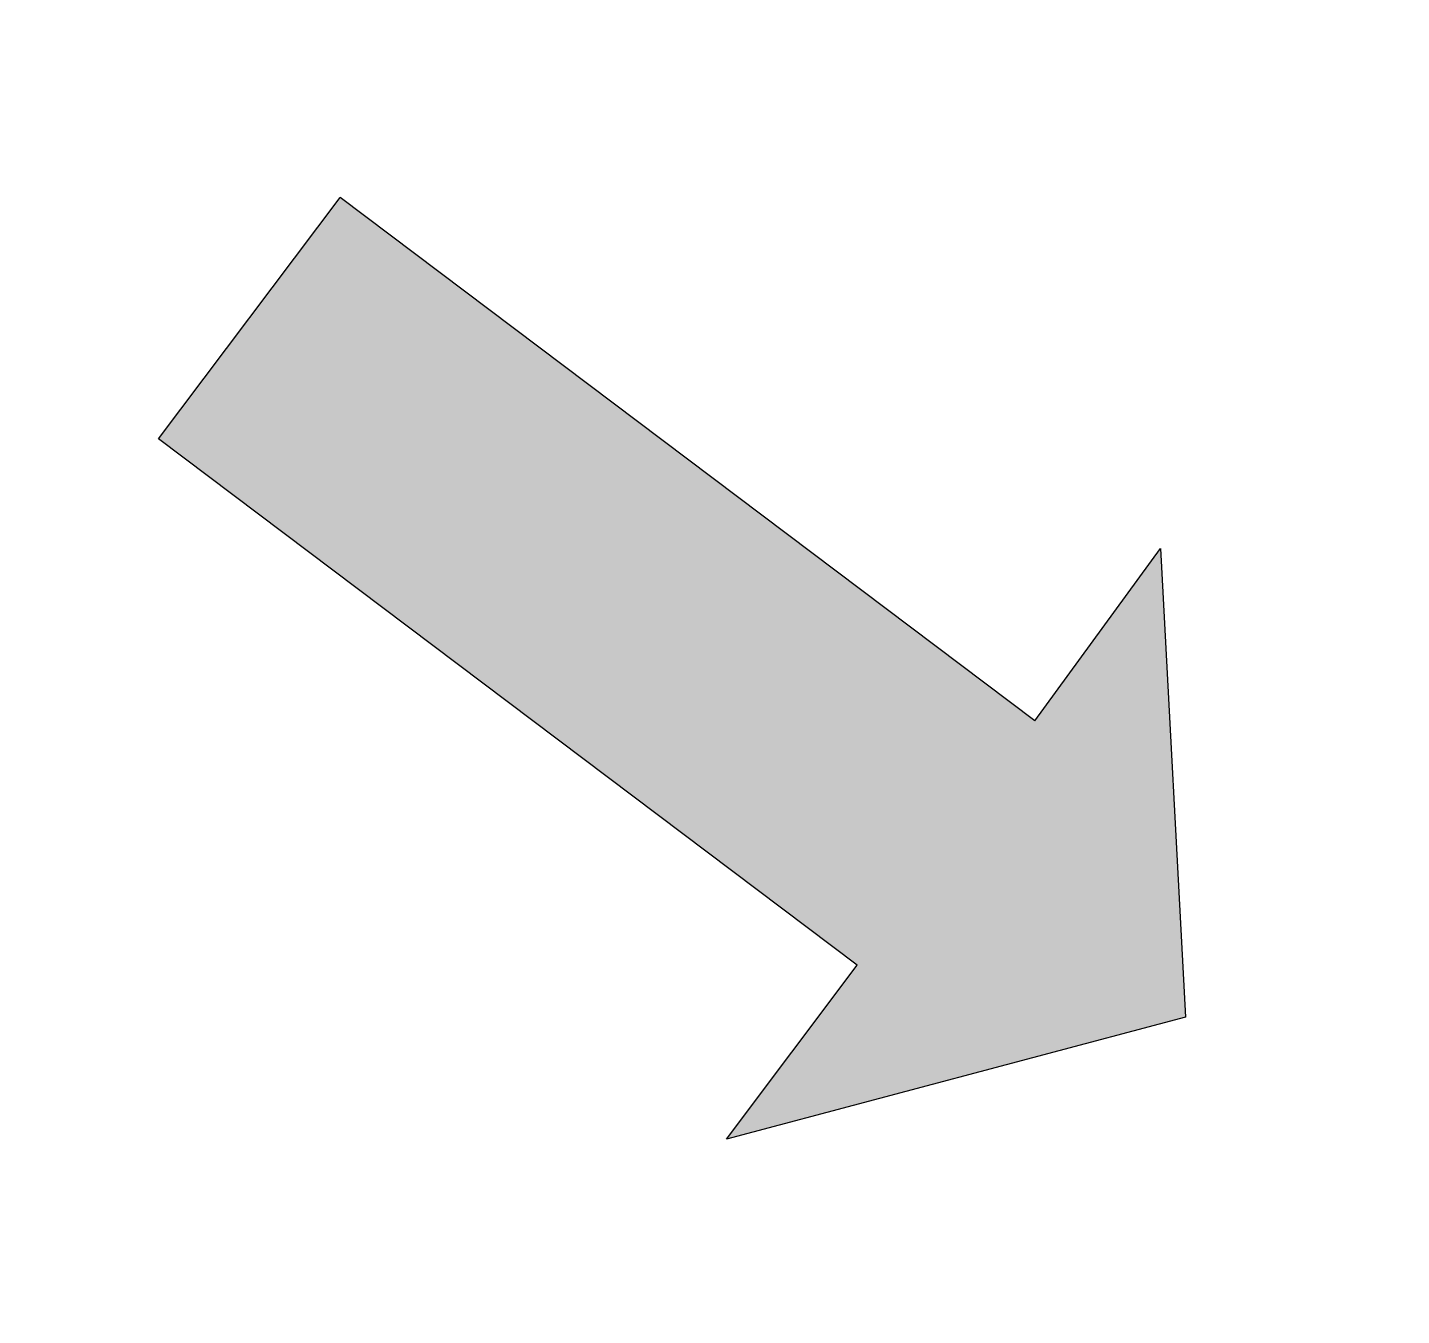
# Model space of a CAD drawing. Extents: x 24173 to 28051, y -18937 to -15111.
# Drawn here: x 26976.67 to 26995.99, y -18306.33 to -18288.23 of the extents above; entities that cross this region are included whole.
import ezdxf

# ---------------------------------------------------------------- set-up
doc = ezdxf.new("R2010")
doc.units = 0
doc.header["$MEASUREMENT"] = 0
doc.layers.add('Layer1', color=7, linetype='Continuous')
doc.layers.add('PLOT DIV', color=30, linetype='Continuous')

# ---------------------------------------------------------------- blocks, each defined once
blk = doc.blocks.new('A$Cf6e2b8a1')
at = {"layer": 'Layer1', "transparency": 33554534}
h = blk.add_hatch(color=1, dxfattribs=at)
h.dxf.hatch_style = 1
h.paths.add_polyline_path([(34.651, 58.841), (49.283, 58.841), (24.163, 78.572), (0.001, 58.268), (14.331, 58.505), (14.331, 0), (34.651, 0)])
at = {"layer": 'Layer1'}
for points in [[(0.001, 58.268), (24.163, 78.572), (49.283, 58.841), (34.651, 58.841), (34.651, 0), (14.331, 0)], [(14.332, 58.505), (0, 58.268)], [(14.331, 58.505), (14.331, 0)]]:
    blk.add_lwpolyline(points, dxfattribs=at)
blk = doc.blocks.new('A$C3bc4975e')
at = {"layer": 'Layer1', "color": 252, "true_color": 0x939598, "xscale": 20.89819391755497, "yscale": 20.89819391755497, "zscale": 20.89819391755497, "rotation": 234.0451491148026}
blk.add_blockref('A$Cf6e2b8a1', (175670.2, -241461.5), dxfattribs=at)
blk = doc.blocks.new('sdvsdvsd')
at = {"layer": 'PLOT DIV', "xscale": 0.01000000000003178, "yscale": 0.01000000000003178, "zscale": 0.01000000000003178, "rotation": 348.1014471292201}
blk.add_blockref('A$C3bc4975e', (34259.084, -5869.842, -88.25), dxfattribs=at)

msp = doc.modelspace()

# ---------------------------------------------------------------- block references
at = {"layer": 'PLOT DIV', "color": 3, "linetype": 'Continuous', "rotation": 10.8731325888336}
msp.add_blockref('sdvsdvsd', (-9481.636, -16540.562, 88.25), dxfattribs=at)

doc.saveas('drawing.dxf')
